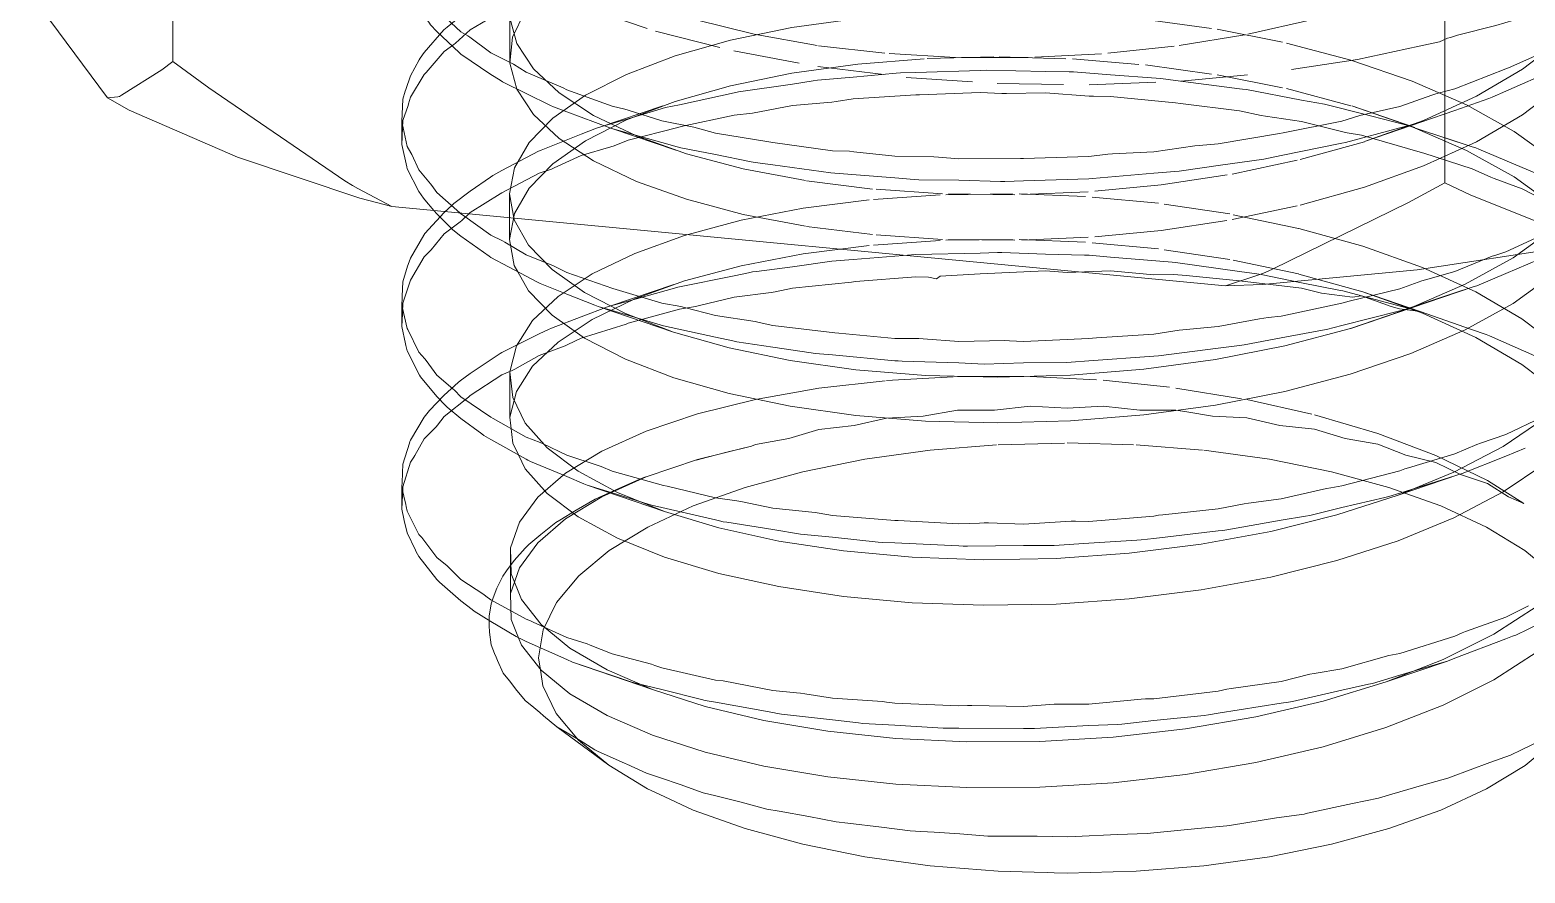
# Model space of a CAD drawing. Header units: millimetres. Extents: x 6 to 204, y 6 to 292.
# Drawn here: x 44.33 to 89.26, y 63.73 to 89.05 of the extents above; entities that cross this region are included whole.
import ezdxf

# ---------------------------------------------------------------- set-up
doc = ezdxf.new("R2010")
doc.units = ezdxf.units.MM
doc.linetypes.add('HIDDEN', pattern=[3, 2, -1])
doc.layers.add('M-VIEW', color=7, linetype='CONTINUOUS', lineweight=0)
doc.layers.add('M-VIEW-HIDD', color=8, linetype='HIDDEN', lineweight=0)

msp = doc.modelspace()

# ---------------------------------------------------------------- linework, layer by layer
at = {"layer": 'M-VIEW', "lineweight": 0}
for p, q in [((48.625, 88.103), (48.625, 111.101)), ((86.847, 84.457), (86.847, 107.454)), ((39.233, 97.034), (46.669, 87.017)), ((55.213, 83.754), (80.259, 81.364)), ((84.022, 80.089), (87.705, 81.334)), ((55.511, 80.143), (55.511, 80.782)), ((61.404, 80.749), (63.674, 79.98)), ((85.449, 75.081), (87.27, 75.695)), ((55.511, 74.659), (55.511, 75.295)), ((61.077, 75.383), (63.399, 74.592)), ((85.086, 69.47), (86.93, 70.095)), ((60.636, 70.067), (63.043, 69.24)), ((60.167, 68.123), (61.731, 66.967))]:
    msp.add_line(p, q, dxfattribs=at)
for points in [[(46.669, 87.017), (46.975, 87.044), (47.022, 87.055), (47.088, 87.09), (48.302, 87.851), (48.625, 88.103)], [(55.213, 83.754), (54.183, 84.291), (54.025, 84.381), (53.801, 84.526), (49.713, 87.312), (48.625, 88.103)], [(46.669, 87.017), (47.319, 86.647), (50.569, 85.231), (54.245, 84), (55.213, 83.754)], [(80.259, 81.364), (81.289, 81.705), (81.447, 81.765), (81.671, 81.867), (85.76, 83.873), (86.847, 84.457)], [(91.48, 82.742), (90.755, 82.867), (90.644, 82.894), (90.487, 82.95), (87.612, 84.101), (86.847, 84.457)], [(58.179, 77.425), (57.283, 78.034), (57.093, 78.229), (57.044, 78.278), (56.561, 78.684), (56.238, 79.125), (56.2, 79.175), (56.022, 79.372), (55.69, 80.051), (55.671, 80.088), (55.511, 80.782), (55.52, 81.007), (55.522, 81.06), (55.543, 81.489), (55.682, 81.959), (55.698, 82.011), (55.767, 82.202), (56.168, 82.889), (56.2, 82.936), (56.782, 83.57)], [(58.179, 82.222), (58.131, 82.256), (57.283, 82.863), (57.044, 83.052), (56.994, 83.1), (56.561, 83.525), (56.469, 83.634)], [(58.179, 82.89), (57.334, 83.495), (57.283, 83.531), (57.251, 83.559)], [(78.871, 80.039), (78.111, 79.918), (76.388, 79.806), (76.259, 79.797), (76.154, 79.782), (74.192, 79.699), (73.765, 79.72), (73.633, 79.725), (72.242, 79.697), (71.174, 79.774), (71.04, 79.783), (70.324, 79.784), (68.639, 79.946), (68.517, 79.957), (66.654, 80.177), (66.244, 80.27), (66.128, 80.296), (64.939, 80.472), (64.007, 80.716), (63.895, 80.744), (63.325, 80.845), (61.945, 81.261), (61.848, 81.289), (60.463, 81.766), (60.147, 81.928), (60.064, 81.97), (59.243, 82.299), (58.608, 82.68), (58.534, 82.723), (58.179, 82.89)], [(86.023, 81.846), (90.472, 82.525), (91.48, 82.742)], [(70.419, 79.11), (70.324, 79.119), (68.455, 79.29), (67.932, 79.332), (67.807, 79.35), (66.654, 79.529), (65.573, 79.686), (65.455, 79.711), (64.939, 79.827), (63.373, 80.165), (63.274, 80.194), (61.828, 80.625), (61.404, 80.749), (61.309, 80.786), (60.463, 81.119), (59.67, 81.436), (59.586, 81.478), (59.243, 81.653), (58.179, 82.222)], [(71.243, 77.305), (73.406, 77.25), (75.604, 77.311), (77.801, 77.49), (79.958, 77.786), (82.038, 78.196), (84.005, 78.713), (85.824, 79.333), (87.466, 80.045), (88.9, 80.839), (90.103, 81.704), (91.054, 82.627), (91.074, 82.655)], [(78.871, 80.039), (80.042, 80.142), (81.286, 80.372), (81.416, 80.397), (81.543, 80.413), (81.929, 80.456), (83.754, 80.845), (83.865, 80.881), (83.979, 80.91), (85.5, 81.281), (86.157, 81.518), (86.272, 81.551), (87.15, 81.796), (88.276, 82.254)], [(71.243, 77.305), (69.155, 77.474), (67.176, 77.753), (65.341, 78.133), (63.681, 78.607), (62.226, 79.165), (61, 79.794), (60.025, 80.483), (59.317, 81.216), (58.999, 81.784)], [(70.419, 79.11), (70.545, 79.107), (72.242, 79.053), (73.003, 79.019), (74.192, 79.05), (75.488, 79.068), (75.624, 79.071), (76.154, 79.115), (78.111, 79.255), (78.246, 79.264), (80.042, 79.499), (80.685, 79.576), (80.816, 79.593), (81.929, 79.807), (83.172, 80.035), (83.298, 80.06), (83.754, 80.178), (85.5, 80.619), (85.649, 80.657), (87.15, 81.152), (87.705, 81.334), (87.811, 81.371), (88.687, 81.737), (89.676, 82.157)], [(80.259, 81.364), (81.372, 81.408), (86.023, 81.846)], [(58.179, 76.753), (57.973, 76.875), (57.911, 76.92), (57.283, 77.387), (56.871, 77.727), (56.821, 77.777), (56.561, 78.041), (56.071, 78.638), (56.037, 78.687), (55.671, 79.417), (55.631, 79.572), (55.62, 79.623), (55.511, 80.141)], [(71.243, 78.675), (69.155, 78.845), (67.176, 79.123), (65.341, 79.503), (63.676, 79.979)], [(71.243, 78.675), (73.406, 78.62), (75.604, 78.681), (77.801, 78.861), (79.958, 79.156), (82.038, 79.566), (84.02, 80.089)], [(58.179, 71.932), (58.033, 72.05), (57.973, 72.097), (57.283, 72.547), (56.922, 72.907), (56.871, 72.956), (56.561, 73.206), (56.107, 73.804), (56.071, 73.85), (56.022, 73.902), (55.671, 74.594), (55.642, 74.742), (55.631, 74.795), (55.511, 75.295), (55.527, 75.697), (55.53, 75.75), (55.543, 76.011), (55.737, 76.644), (55.752, 76.691), (55.767, 76.733), (56.181, 77.418), (56.304, 77.574), (56.344, 77.625), (56.782, 78.084)], [(70.419, 74.319), (70.324, 74.317), (68.455, 74.464), (68.054, 74.536), (67.932, 74.557), (66.654, 74.689), (65.693, 74.889), (65.573, 74.913), (64.939, 74.995), (63.478, 75.348), (63.373, 75.372), (61.828, 75.797), (61.497, 75.937), (61.404, 75.975), (60.463, 76.278), (59.755, 76.623), (59.67, 76.663), (59.243, 76.823), (58.258, 77.383), (58.179, 77.425)], [(66.836, 72.332), (68.784, 72.036), (70.847, 71.847), (72.99, 71.77), (75.176, 71.809), (77.367, 71.964), (79.527, 72.236), (81.617, 72.621), (83.602, 73.115), (85.449, 73.711), (87.125, 74.401), (88.601, 75.175), (89.853, 76.022), (90.859, 76.929), (91.363, 77.577)], [(70.419, 74.319), (72.242, 74.218), (72.868, 74.241), (73.003, 74.248), (73.139, 74.244), (74.192, 74.21), (75.624, 74.295), (75.756, 74.295), (76.154, 74.291), (78.111, 74.451), (78.246, 74.475), (78.374, 74.489), (80.042, 74.665), (80.816, 74.821), (80.948, 74.84), (81.929, 74.967), (83.298, 75.283), (83.42, 75.303), (83.754, 75.355), (85.5, 75.813), (85.649, 75.869), (85.759, 75.903), (87.15, 76.317), (87.811, 76.599), (87.919, 76.637), (88.687, 76.897), (89.773, 77.421)], [(65.162, 74.283), (65.052, 74.308), (64.939, 74.335), (63.325, 74.709), (63.01, 74.779), (62.908, 74.81), (61.828, 75.149), (61.077, 75.383), (60.982, 75.421), (60.463, 75.635), (59.377, 76.091), (59.299, 76.131), (59.243, 76.161), (58.179, 76.753)], [(65.162, 74.283), (65.277, 74.266), (66.654, 74.047), (67.492, 73.905), (68.455, 73.815), (69.822, 73.671), (69.949, 73.659), (70.324, 73.647), (72.242, 73.56), (72.38, 73.552), (72.505, 73.546), (74.192, 73.567), (74.977, 73.567), (75.113, 73.568), (76.154, 73.641), (77.594, 73.724), (77.727, 73.733), (78.111, 73.782), (80.042, 74.006), (80.183, 74.021), (80.304, 74.035), (81.929, 74.324), (82.667, 74.448), (82.794, 74.471), (83.754, 74.704), (85.047, 75.01), (85.166, 75.039), (85.5, 75.144), (87.15, 75.659), (87.271, 75.697), (87.371, 75.729), (88.687, 76.254), (89.264, 76.486)], [(66.836, 72.332), (65.03, 72.73), (63.405, 73.22), (61.989, 73.791), (60.806, 74.432), (59.878, 75.13), (59.219, 75.87), (59.013, 76.289)], [(66.836, 73.702), (68.784, 73.406), (70.847, 73.217), (72.99, 73.14), (75.176, 73.179), (77.367, 73.334), (79.527, 73.606), (81.617, 73.991), (83.602, 74.485), (85.45, 75.081)], [(58.179, 71.281), (57.683, 71.592), (57.621, 71.64), (57.283, 71.903), (56.638, 72.466), (56.592, 72.513), (56.561, 72.546), (56.022, 73.235), (55.94, 73.377), (55.916, 73.427), (55.671, 73.944), (55.579, 74.317), (55.568, 74.37), (55.511, 74.657)], [(66.836, 73.702), (65.03, 74.1), (63.401, 74.592)], [(65.162, 69.498), (64.939, 69.524), (63.325, 69.889), (63.109, 69.966), (63.01, 69.999), (61.828, 70.31), (61.173, 70.575), (61.077, 70.612), (60.463, 70.799), (59.459, 71.268), (59.377, 71.305), (59.243, 71.352), (58.179, 71.932)], [(61.681, 68.459), (63.043, 67.869), (64.62, 67.359), (66.385, 66.938), (68.308, 66.616), (70.355, 66.4), (72.491, 66.296), (74.678, 66.308), (76.881, 66.438), (79.059, 66.685), (81.175, 67.047), (83.194, 67.52), (85.08, 68.098), (86.8, 68.772), (88.325, 69.533), (89.628, 70.37), (90.687, 71.271), (91.483, 72.22)], [(65.162, 69.498), (66.654, 69.208), (67.367, 69.144), (67.492, 69.135), (67.617, 69.115), (68.455, 68.977), (69.949, 68.879), (70.072, 68.863), (70.324, 68.829), (72.242, 68.748), (72.505, 68.761), (72.636, 68.76), (74.192, 68.73), (75.113, 68.797), (75.25, 68.799), (76.154, 68.802), (77.727, 68.953), (77.856, 68.957), (78.111, 68.964), (80.042, 69.194), (80.304, 69.251), (80.431, 69.271), (81.929, 69.487), (82.794, 69.7), (82.921, 69.723), (83.754, 69.866), (85.166, 70.259), (85.28, 70.283), (85.5, 70.327), (87.15, 70.847), (87.371, 70.945), (87.474, 70.983), (88.687, 71.417), (89.362, 71.757)], [(60.864, 67.708), (60.473, 67.941), (60.167, 68.123), (59.766, 68.455), (59.653, 68.549), (59.472, 68.699), (59.22, 68.911), (58.927, 69.265), (58.902, 69.296), (58.744, 69.499), (58.559, 69.737), (58.383, 70.108), (58.34, 70.214), (58.296, 70.324), (58.195, 70.586), (58.141, 70.963), (58.133, 71.161), (58.131, 71.311)], [(59.016, 70.79), (58.943, 70.832), (58.179, 71.281)], [(59.016, 70.79), (59.086, 70.759), (59.243, 70.687), (60.463, 70.142), (60.636, 70.067), (61.828, 69.666), (62.422, 69.466), (62.527, 69.432), (63.325, 69.237), (64.516, 68.937), (64.626, 68.91), (64.939, 68.858), (66.654, 68.552), (66.802, 68.525), (66.919, 68.504), (68.455, 68.333), (69.234, 68.237), (69.365, 68.223), (70.324, 68.175), (71.779, 68.085), (71.91, 68.078), (72.242, 68.081), (74.192, 68.075), (74.392, 68.071), (74.52, 68.071), (76.154, 68.159), (77.01, 68.195), (77.146, 68.202), (78.111, 68.31), (79.615, 68.462), (79.746, 68.476), (80.042, 68.527), (81.929, 68.833), (82.151, 68.866), (82.271, 68.886), (83.754, 69.223), (84.553, 69.398), (84.675, 69.426), (85.5, 69.672), (86.819, 70.062), (86.93, 70.095), (87.15, 70.178), (88.687, 70.763), (88.886, 70.84), (88.98, 70.877), (90.097, 71.414)], [(61.681, 68.459), (60.558, 69.115), (59.694, 69.824), (59.102, 70.572), (59.015, 70.791)], [(63.044, 69.239), (64.62, 68.729), (66.385, 68.308), (68.308, 67.986), (70.355, 67.77), (72.491, 67.667), (74.678, 67.679), (76.881, 67.808), (79.059, 68.056), (81.175, 68.418), (83.194, 68.891), (85.084, 69.47)], [(60.864, 67.708), (61.313, 67.434), (61.392, 67.387), (62.218, 67.021), (62.272, 66.997), (62.863, 66.725), (63.284, 66.585), (63.868, 66.389), (64.569, 66.141), (64.942, 66.05), (65.709, 65.859), (66.481, 65.651), (66.847, 65.588), (67.738, 65.429), (68.565, 65.266), (68.913, 65.227), (69.922, 65.111), (70.788, 64.994), (71.107, 64.976), (71.507, 64.953), (72.28, 64.906), (73.113, 64.841), (73.395, 64.841), (74.601, 64.836), (75.5, 64.814)], [(75.5, 64.814), (75.739, 64.826), (77.017, 64.889), (77.909, 64.915), (78.102, 64.935), (79.429, 65.071), (80.298, 65.144), (80.443, 65.167), (81.795, 65.383), (82.627, 65.5), (82.723, 65.522), (84.072, 65.821), (84.853, 65.979), (85.258, 66.098), (86.221, 66.379), (86.938, 66.576), (87.022, 66.607), (88.203, 67.051), (88.825, 67.274), (89.157, 67.431), (89.981, 67.826)], [(75.5, 63.727), (75.109, 63.738), (74.91, 63.748), (74.515, 63.753), (73.427, 63.782), (71.389, 63.947), (69.421, 64.219), (67.558, 64.593), (65.83, 65.062), (64.268, 65.619), (63.395, 66.024), (62.896, 66.257), (61.732, 66.966)], [(75.5, 63.727), (77.573, 63.782), (79.611, 63.947), (81.579, 64.219), (83.442, 64.593), (85.17, 65.062), (86.732, 65.619), (88.102, 66.255), (89.261, 66.962)]]:
    msp.add_lwpolyline(points, dxfattribs=at)
at = {"layer": 'M-VIEW-HIDD', "lineweight": 0}
for p, q in [((58.755, 88.052), (58.755, 89.422)), ((61.455, 86.136), (63.722, 86.904)), ((84.054, 86.77), (87.673, 85.543)), ((55.511, 85.612), (55.512, 86.301)), ((84.437, 85.698), (86.157, 86.29)), ((61.848, 86.084), (64.064, 85.336)), ((58.748, 82.759), (58.748, 84.13)), ((61.792, 80.767), (64.005, 81.514)), ((86.112, 80.592), (84.346, 81.065)), ((84.39, 81.185), (86.112, 80.592)), ((58.753, 77.418), (58.753, 78.788)), ((58.775, 72.125), (58.775, 73.495)), ((61.681, 69.829), (63.044, 69.239))]:
    msp.add_line(p, q, dxfattribs=at)
for points in [[(90.012, 102.309), (91.905, 101.484), (93.518, 100.567), (94.822, 99.571), (95.795, 98.515), (96.421, 97.416), (96.69, 96.294), (96.595, 95.166), (96.14, 94.054), (95.331, 92.975), (94.184, 91.948), (92.716, 90.991), (90.954, 90.12), (88.928, 89.35), (88.379, 89.191), (87.232, 88.892), (87.019, 88.828), (86.932, 88.803), (86.694, 88.701), (86.076, 88.565), (84.224, 88.164), (81.627, 87.768)], [(54.86, 97.992), (54.405, 96.879), (54.31, 95.752), (54.579, 94.629), (55.205, 93.531), (56.178, 92.474), (57.482, 91.479), (59.095, 90.561), (60.988, 89.737), (63.129, 89.02), (65.482, 88.424), (68.006, 87.957), (70.659, 87.628), (73.394, 87.443), (76.166, 87.404), (78.926, 87.513), (81.627, 87.768)], [(78.327, 84.403), (80.46, 84.725), (82.508, 85.159), (84.437, 85.698), (86.212, 86.337), (87.803, 87.066), (89.183, 87.874), (90.329, 88.749), (91.22, 89.679), (91.842, 90.649), (92.183, 91.644), (92.239, 92.651), (92.007, 93.652), (91.492, 94.634), (90.704, 95.581), (89.654, 96.479), (88.361, 97.314)], [(78.327, 83.032), (80.46, 83.355), (82.508, 83.788), (84.437, 84.328), (86.212, 84.967), (87.803, 85.695), (89.183, 86.503), (90.329, 87.379), (91.22, 88.308), (91.842, 89.278), (92.183, 90.274), (92.239, 91.28), (92.007, 92.282), (91.492, 93.264), (90.704, 94.211), (89.654, 95.108), (88.361, 95.944)], [(82.88, 89.363), (80.843, 88.907), (78.714, 88.563), (76.53, 88.335), (74.327, 88.224), (72.145, 88.23), (70.021, 88.352), (67.992, 88.585), (66.092, 88.924), (64.355, 89.36), (62.811, 89.884), (61.486, 90.484), (60.403, 91.15), (59.581, 91.866), (59.034, 92.619), (58.772, 93.393), (58.799, 94.174), (59.114, 94.946)], [(58.179, 87.719), (57.283, 88.328), (57.231, 88.374), (56.561, 89.002), (56.374, 89.21), (56.337, 89.26), (56.022, 89.689), (55.781, 90.136), (55.757, 90.188), (55.671, 90.381), (55.511, 91.078), (55.514, 91.141), (55.543, 91.806), (55.625, 92.037), (55.641, 92.089), (55.767, 92.518), (56.06, 92.977), (56.088, 93.029), (56.181, 93.205), (56.782, 93.868), (56.819, 93.893), (57.563, 94.531), (57.866, 94.701), (57.932, 94.737)], [(58.179, 88.366), (57.553, 88.832), (57.491, 88.876), (57.283, 89), (56.561, 89.664), (56.538, 89.698), (56.503, 89.748), (56.022, 90.332), (55.89, 90.625), (55.865, 90.677), (55.671, 91.029), (55.556, 91.569), (55.545, 91.619), (55.511, 91.749), (55.543, 92.467), (55.557, 92.519), (55.572, 92.57), (55.587, 92.614), (55.767, 93.16), (55.961, 93.519)], [(78.327, 84.403), (76.136, 84.195), (73.934, 84.105), (71.76, 84.133), (69.65, 84.275), (67.641, 84.527), (65.769, 84.884), (64.064, 85.336), (62.557, 85.875), (61.273, 86.488), (60.236, 87.163), (59.462, 87.887), (58.966, 88.645), (58.755, 89.422), (58.834, 90.203), (59.201, 90.971), (59.849, 91.712), (60.768, 92.412)], [(78.327, 83.032), (76.136, 82.825), (73.934, 82.735), (71.76, 82.762), (69.65, 82.905), (67.641, 83.157), (65.769, 83.514), (64.064, 83.966), (62.557, 84.504), (61.273, 85.118), (60.236, 85.793), (59.462, 86.517), (58.966, 87.275), (58.755, 88.052), (58.834, 88.832), (59.201, 89.601), (59.849, 90.342), (60.768, 91.041)], [(57.251, 83.559), (56.561, 84.171), (56.411, 84.385), (56.374, 84.436), (56.022, 84.848), (55.805, 85.311), (55.781, 85.362), (55.671, 85.554), (55.517, 86.253), (55.512, 86.301), (55.543, 86.975), (55.61, 87.211), (55.625, 87.264), (55.767, 87.677), (56.031, 88.151), (56.06, 88.202), (56.181, 88.379), (56.773, 89.056), (56.819, 89.102), (56.87, 89.142), (57.563, 89.697), (57.932, 89.965)], [(84.02, 80.089), (85.824, 80.703), (87.466, 81.415), (88.9, 82.209), (90.103, 83.075), (91.054, 83.997), (91.736, 84.964), (92.137, 85.959), (92.251, 86.969), (92.075, 87.976), (91.613, 88.967), (90.872, 89.925)], [(56.469, 83.634), (56.2, 83.949), (56.163, 84), (56.022, 84.201), (55.671, 84.885), (55.659, 84.938), (55.511, 85.612), (55.522, 85.833), (55.524, 85.885), (55.543, 86.33), (55.698, 86.785), (55.713, 86.838), (55.767, 87.03), (56.181, 87.711), (56.239, 87.773), (56.782, 88.402), (57.072, 88.612), (57.126, 88.66), (57.563, 89.053), (58.24, 89.455)], [(65.386, 88.746), (67.226, 89.124), (69.208, 89.4), (71.299, 89.566), (73.463, 89.619), (75.662, 89.554), (77.858, 89.372), (80.013, 89.073), (82.091, 88.661), (84.054, 88.14), (85.87, 87.518), (87.506, 86.804), (88.935, 86.008), (90.132, 85.141), (91.075, 84.217), (91.75, 83.249), (92.144, 82.253), (92.25, 81.243)], [(63.676, 79.979), (62.226, 80.535), (61, 81.165), (60.025, 81.853), (59.317, 82.586), (58.889, 83.35), (58.748, 84.13), (58.896, 84.908), (59.332, 85.672), (60.047, 86.404), (61.029, 87.091), (62.261, 87.719), (63.722, 88.275), (65.386, 88.746)], [(84.301, 86.483), (83.754, 86.314), (81.996, 85.964), (81.878, 85.945), (80.042, 85.629), (79.466, 85.586), (79.333, 85.575), (78.111, 85.396), (76.864, 85.33), (76.728, 85.322), (76.154, 85.252), (74.192, 85.192), (74.1, 85.197), (72.242, 85.182), (71.632, 85.234), (71.499, 85.244), (70.324, 85.261), (69.095, 85.395), (68.965, 85.408), (68.455, 85.427), (66.654, 85.67), (66.539, 85.697), (64.939, 85.957), (64.393, 86.108), (64.281, 86.138), (63.325, 86.322), (62.31, 86.644), (62.207, 86.676), (61.828, 86.761), (60.463, 87.259), (60.356, 87.314), (59.243, 87.784), (58.862, 88.021), (58.788, 88.065), (58.179, 88.366)], [(65.386, 87.376), (67.226, 87.754), (69.208, 88.03), (71.299, 88.196), (73.463, 88.248), (75.662, 88.184), (77.858, 88.001), (80.013, 87.703), (82.091, 87.29), (84.054, 86.77), (85.87, 86.148), (87.506, 85.434), (88.935, 84.637), (90.132, 83.77), (91.075, 82.846), (91.75, 81.879), (92.144, 80.883), (92.25, 79.873)], [(84.301, 86.483), (85.5, 86.758), (86.463, 87.09), (86.578, 87.131), (86.691, 87.162), (87.15, 87.282), (88.687, 87.881), (88.768, 87.918), (90.097, 88.505)], [(78.871, 84.811), (78.737, 84.799), (78.111, 84.751), (76.259, 84.587), (76.154, 84.585), (74.192, 84.525), (73.633, 84.501), (73.498, 84.503), (72.242, 84.537), (71.04, 84.555), (70.908, 84.565), (70.324, 84.616), (68.517, 84.75), (68.401, 84.765), (66.654, 85.004), (66.128, 85.07), (66.008, 85.093), (64.939, 85.313), (63.895, 85.517), (63.784, 85.547), (63.325, 85.676), (61.848, 86.084), (61.759, 86.115), (60.463, 86.595), (60.064, 86.743), (59.979, 86.783), (59.243, 87.14), (58.534, 87.497), (58.461, 87.541), (58.179, 87.719)], [(63.437, 86.72), (63.85, 86.806), (65.5, 87.164), (65.625, 87.191), (67.246, 87.428), (67.871, 87.526), (67.997, 87.544), (69.071, 87.632), (70.359, 87.753), (70.489, 87.764), (70.958, 87.774), (72.889, 87.84), (73.069, 87.847), (74.846, 87.805), (75.557, 87.797), (75.693, 87.795), (76.808, 87.704), (78.178, 87.609), (78.313, 87.598), (78.758, 87.536), (80.676, 87.289), (80.766, 87.278), (80.886, 87.263), (82.545, 86.945), (83.234, 86.82), (83.359, 86.795), (84.346, 86.54), (85.587, 86.226), (85.704, 86.195), (86.061, 86.077), (87.675, 85.541), (87.777, 85.508), (87.873, 85.475), (89.172, 84.926), (89.721, 84.69)], [(78.871, 84.811), (79.005, 84.832), (80.042, 84.984), (81.416, 85.173), (81.929, 85.281), (83.754, 85.648), (83.865, 85.671), (85.5, 86.114), (86.043, 86.258), (86.157, 86.29), (87.15, 86.636), (88.17, 86.992), (88.276, 87.03), (88.687, 87.21), (90.097, 87.84)], [(58.999, 81.784), (58.889, 81.98), (58.748, 82.759), (58.896, 83.538), (59.332, 84.302), (60.047, 85.034), (61.029, 85.721), (62.261, 86.349), (63.722, 86.904), (65.386, 87.376)], [(68.434, 86.885), (68.559, 86.904), (69.071, 86.986), (70.958, 87.103), (71.065, 87.106), (72.889, 87.177), (73.538, 87.142), (73.674, 87.143), (74.846, 87.162), (76.163, 87.062), (76.297, 87.06), (76.808, 87.057), (78.758, 86.865), (78.904, 86.844), (80.676, 86.627), (81.333, 86.482), (81.464, 86.462), (82.545, 86.302), (83.79, 85.99), (83.912, 85.968), (84.346, 85.892), (86.112, 85.385), (86.218, 85.35), (87.675, 84.881), (88.232, 84.628), (88.336, 84.588), (89.172, 84.284), (90.143, 83.782)], [(55.511, 80.141), (55.53, 80.522), (55.532, 80.575), (55.543, 80.845), (55.752, 81.481), (55.767, 81.537), (56.181, 82.243), (56.344, 82.401), (56.386, 82.449), (56.782, 82.925), (57.259, 83.285), (57.312, 83.334), (57.563, 83.567), (58.469, 84.129), (58.516, 84.164), (59.633, 84.747), (60.002, 84.874), (60.091, 84.912), (60.903, 85.278), (61.792, 85.54), (61.889, 85.576), (62.313, 85.742), (63.806, 86.122), (63.907, 86.149), (65.5, 86.498), (66.043, 86.558), (67.246, 86.785), (68.307, 86.875), (68.434, 86.885)], [(56.782, 83.57), (57.018, 83.79), (57.072, 83.839), (57.563, 84.212), (58.174, 84.635), (58.24, 84.68), (58.516, 84.831), (59.62, 85.408), (59.698, 85.447), (60.903, 85.922), (61.357, 86.099), (61.455, 86.136), (61.553, 86.164), (62.313, 86.387), (63.437, 86.72)], [(91.483, 73.591), (92.003, 74.576), (92.238, 75.581), (92.184, 76.592), (91.841, 77.591), (91.216, 78.565), (90.319, 79.498), (89.167, 80.376), (87.778, 81.186), (86.176, 81.916), (84.39, 82.555), (82.451, 83.094), (80.391, 83.526), (78.247, 83.846), (76.056, 84.049), (73.855, 84.134), (71.682, 84.103), (69.575, 83.957)], [(63.401, 74.592), (61.989, 75.161), (60.806, 75.802), (59.878, 76.5), (59.219, 77.24), (58.842, 78.008), (58.753, 78.788), (58.953, 79.565), (59.439, 80.324), (60.203, 81.05), (61.231, 81.727), (62.506, 82.343), (64.005, 82.884), (65.703, 83.34), (67.571, 83.7), (69.575, 83.957)], [(91.483, 72.22), (92.003, 73.206), (92.238, 74.211), (92.184, 75.221), (91.841, 76.221), (91.216, 77.195), (90.319, 78.128), (89.167, 79.006), (87.778, 79.816), (86.176, 80.545), (84.39, 81.185), (82.451, 81.724), (80.391, 82.156), (78.247, 82.475), (76.056, 82.679), (73.855, 82.764), (71.682, 82.732), (69.575, 82.586)], [(88.276, 82.254), (88.379, 82.288), (88.687, 82.386), (90.097, 83.036)], [(59.013, 76.289), (58.842, 76.637), (58.753, 77.418), (58.953, 78.195), (59.439, 78.954), (60.203, 79.679), (61.231, 80.357), (62.506, 80.972), (64.005, 81.514), (65.703, 81.97), (67.571, 82.33), (69.575, 82.586)], [(68.434, 82.112), (69.071, 82.156), (70.82, 82.297), (70.958, 82.306), (72.889, 82.348), (73.404, 82.365), (73.538, 82.368), (74.846, 82.321), (76.026, 82.293), (76.163, 82.288), (76.808, 82.228), (78.655, 82.077), (78.758, 82.067), (80.676, 81.797), (81.205, 81.727), (81.333, 81.709), (82.545, 81.461), (83.665, 81.242), (83.79, 81.216), (84.346, 81.065)], [(56.782, 78.084), (57.204, 78.465), (57.259, 78.513), (57.563, 78.734), (58.406, 79.297), (58.469, 79.337), (58.516, 79.362), (59.633, 79.921), (59.916, 80.058), (60.002, 80.099), (60.903, 80.437), (61.694, 80.732), (61.792, 80.767), (62.313, 80.911), (63.706, 81.302), (63.806, 81.329), (65.5, 81.671), (65.925, 81.76), (66.043, 81.784), (66.165, 81.799), (67.246, 81.942), (68.434, 82.112)], [(71.577, 81.578), (71.681, 81.653), (72.889, 81.725), (74.846, 81.817), (75.5, 81.768), (76.802, 81.813), (77.569, 81.746), (78.108, 81.698), (78.711, 81.712), (79.076, 81.681), (80.676, 81.517), (82.545, 81.3), (83.145, 81.149), (84.076, 81.027), (84.346, 81.065)], [(55.511, 74.657), (55.54, 75.279), (55.542, 75.33), (55.767, 76.066), (55.872, 76.219), (55.901, 76.269), (56.181, 76.769), (56.538, 77.135), (56.58, 77.186), (56.782, 77.44), (57.511, 78.022), (57.563, 78.071), (58.516, 78.695), (58.822, 78.827), (58.9, 78.868), (59.633, 79.273), (60.413, 79.56), (60.5, 79.6), (60.903, 79.792), (62.249, 80.22), (62.313, 80.246), (63.85, 80.67), (64.336, 80.746), (64.451, 80.772), (65.5, 81.023), (66.607, 81.166), (66.728, 81.19), (67.246, 81.298), (69.025, 81.481), (69.143, 81.494), (70.958, 81.638), (71.337, 81.632), (71.577, 81.578)], [(86.112, 80.592), (85.487, 80.675), (85.234, 80.745), (84.346, 81.065)], [(85.45, 75.081), (87.125, 75.771), (88.601, 76.545), (89.853, 77.392), (90.859, 78.3), (91.601, 79.254), (92.068, 80.24), (92.25, 81.243)], [(86.112, 80.592), (87.647, 80.059), (88.096, 79.903), (88.196, 79.867), (89.55, 79.265), (89.896, 79.109), (90.039, 79.042), (90.372, 78.852), (91.198, 78.38), (91.477, 78.213), (91.615, 78.129), (92.564, 77.417)], [(61.681, 69.829), (60.558, 70.485), (59.694, 71.194), (59.102, 71.942), (58.794, 72.714), (58.775, 73.495), (59.045, 74.269), (59.599, 75.022), (60.428, 75.737), (61.517, 76.401), (62.848, 76.999), (64.398, 77.521), (66.14, 77.955), (68.043, 78.29), (70.075, 78.521), (72.202, 78.64), (74.385, 78.643), (76.587, 78.529)], [(76.587, 78.529), (78.771, 78.298), (80.898, 77.951), (82.931, 77.492), (84.837, 76.928), (86.581, 76.266), (88.133, 75.516), (89.22, 74.824)], [(66.018, 76.554), (66.14, 76.601), (67.142, 76.778), (68.043, 77.052), (69.103, 77.171), (70.075, 77.397), (71.174, 77.457), (72.202, 77.631), (73.318, 77.631), (74.385, 77.749), (75.5, 77.689), (76.587, 77.75)], [(76.587, 77.75), (77.682, 77.631), (78.771, 77.633), (79.097, 77.579), (79.867, 77.455), (80.898, 77.401), (81.897, 77.171), (82.931, 77.057), (83.858, 76.778), (84.837, 76.608), (85.676, 76.284), (86.581, 76.061), (87.32, 75.697), (88.133, 75.425), (88.762, 75.029), (89.22, 74.824)], [(59.015, 70.791), (58.794, 71.344), (58.775, 72.125), (59.045, 72.899), (59.599, 73.651), (60.428, 74.367), (61.517, 75.03), (62.848, 75.629), (64.398, 76.151), (66.018, 76.554)], [(61.744, 73.418), (62.898, 74.121), (64.268, 74.756), (65.83, 75.313), (67.558, 75.783), (69.421, 76.157), (71.389, 76.428), (73.427, 76.593), (75.5, 76.648), (77.573, 76.593), (79.611, 76.428), (81.579, 76.157), (83.442, 75.783), (85.17, 75.313), (86.732, 74.756), (88.102, 74.121), (89.256, 73.418)], [(64.351, 76.135), (64.691, 76.22), (65.28, 76.367), (66.018, 76.554)], [(60.745, 74.626), (61.318, 74.958), (61.429, 75.009), (62.049, 75.289), (62.678, 75.565), (62.815, 75.618), (62.846, 75.628)], [(58.131, 71.311), (58.129, 71.442), (58.198, 71.812), (58.255, 71.995), (58.36, 72.29), (58.548, 72.648), (58.657, 72.81), (58.882, 73.113), (59.214, 73.489), (59.33, 73.593), (59.682, 73.896), (60.138, 74.254), (60.26, 74.331), (60.745, 74.626)], [(61.732, 66.966), (60.816, 67.722), (60.149, 68.522), (59.748, 69.347), (59.685, 69.76), (59.616, 70.188), (59.752, 71.031), (60.157, 71.86), (60.825, 72.66), (61.744, 73.418)], [(85.084, 69.47), (86.8, 70.143), (88.325, 70.904), (89.628, 71.741), (90.687, 72.641), (91.483, 73.591)], [(89.261, 66.962), (90.175, 67.715), (90.498, 68.102), (90.892, 68.55), (91.047, 68.891), (91.25, 69.346), (91.306, 69.704), (91.384, 70.188), (91.248, 71.031), (90.843, 71.86), (90.175, 72.66), (89.256, 73.418)]]:
    msp.add_lwpolyline(points, dxfattribs=at)

doc.saveas('drawing.dxf')
